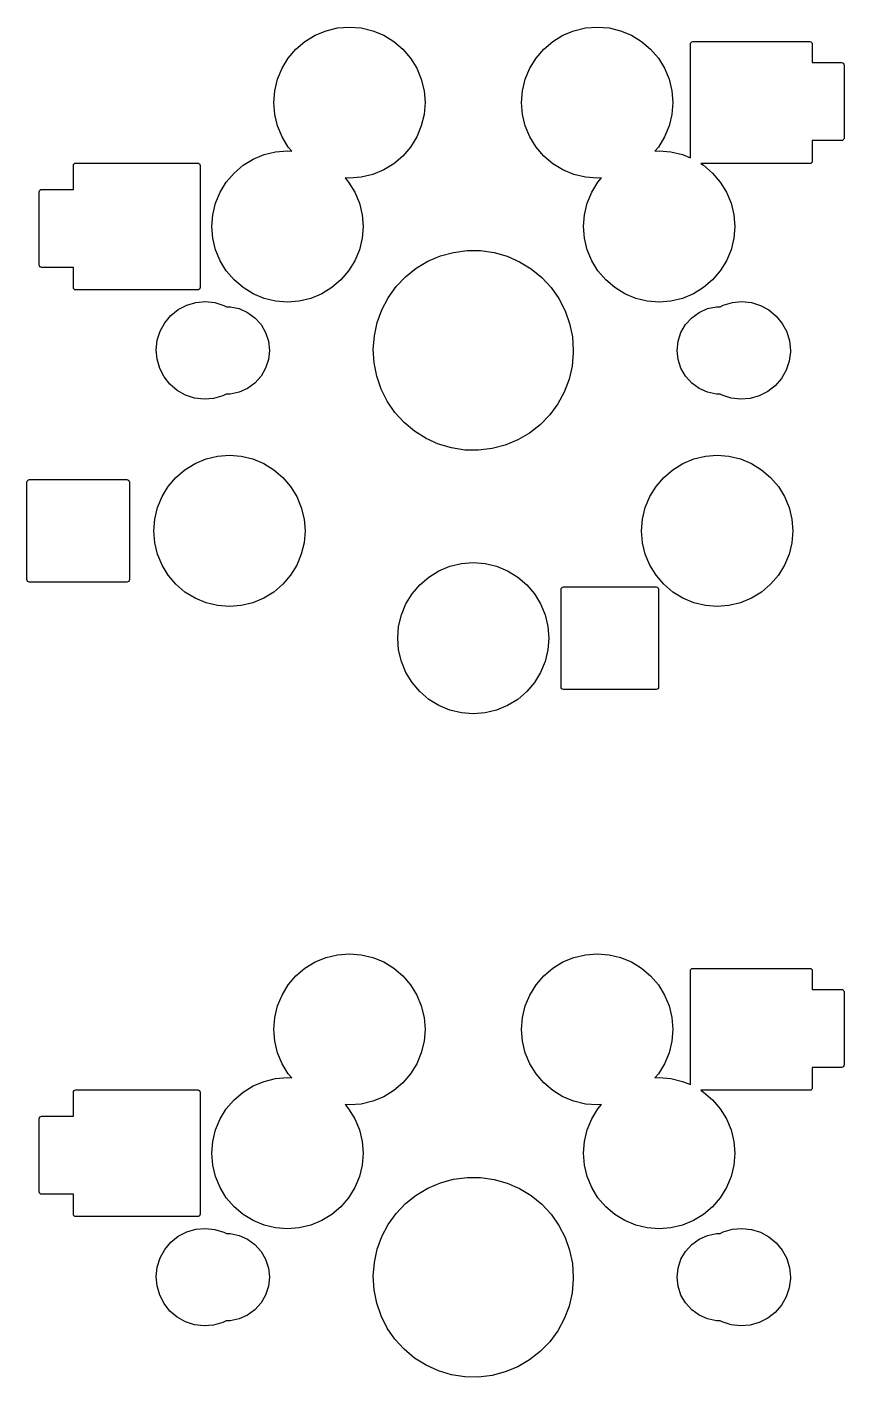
# Model space of a CAD drawing. Extents: x -9 to 141, y -37 to 78.
# Drawn here: x 85.85 to 102.6, y -2.05 to 25.63 of the extents above; entities that cross this region are included whole.
import ezdxf

# ---------------------------------------------------------------- set-up
doc = ezdxf.new("R2010")
doc.units = 0
doc.layers.add('BLACK', color=7, linetype='CONTINUOUS')

msp = doc.modelspace()

# ---------------------------------------------------------------- linework, layer by layer
at = {"layer": 'BLACK', "linetype": 'CONTINUOUS'}
for p, q in [((91.7563, 25.4611), (91.981, 25.5541)), ((91.981, 25.5541), (92.2175, 25.6109)), ((92.2175, 25.6109), (92.46, 25.63)), ((92.46, 25.63), (92.7025, 25.6109)), ((92.7025, 25.6109), (92.939, 25.5541)), ((92.939, 25.5541), (93.1637, 25.4611)), ((96.8363, 25.4611), (97.061, 25.5541)), ((97.061, 25.5541), (97.2975, 25.6109)), ((97.2975, 25.6109), (97.54, 25.63)), ((97.54, 25.63), (97.7825, 25.6109)), ((97.7825, 25.6109), (98.019, 25.5541)), ((98.019, 25.5541), (98.2437, 25.4611)), ((91.364, 25.176), (91.5489, 25.334)), ((91.5489, 25.334), (91.7563, 25.4611)), ((93.1637, 25.4611), (93.3711, 25.334)), ((93.3711, 25.334), (93.556, 25.176)), ((96.444, 25.176), (96.6289, 25.334)), ((96.6289, 25.334), (96.8363, 25.4611)), ((98.2437, 25.4611), (98.4511, 25.334)), ((98.4511, 25.334), (98.636, 25.176)), ((99.45, 25.28), (99.4538, 25.2991)), ((99.45, 22.9474), (99.45, 25.28)), ((99.4538, 25.2991), (99.4646, 25.3154)), ((99.4646, 25.3154), (99.4809, 25.3262)), ((99.4809, 25.3262), (99.5, 25.33)), ((99.5, 25.33), (101.9, 25.33)), ((101.9, 25.33), (101.919, 25.3262)), ((101.919, 25.3262), (101.935, 25.3154)), ((101.935, 25.3154), (101.946, 25.2991)), ((101.946, 25.2991), (101.95, 25.28)), ((101.95, 25.28), (101.95, 24.9)), ((91.0789, 24.7837), (91.206, 24.9911)), ((91.206, 24.9911), (91.364, 25.176)), ((93.556, 25.176), (93.714, 24.9911)), ((93.714, 24.9911), (93.8411, 24.7837)), ((96.1589, 24.7837), (96.286, 24.9911)), ((96.286, 24.9911), (96.444, 25.176)), ((98.636, 25.176), (98.794, 24.9911)), ((98.794, 24.9911), (98.9211, 24.7837)), ((90.9859, 24.559), (91.0789, 24.7837)), ((93.8411, 24.7837), (93.9341, 24.559)), ((96.0659, 24.559), (96.1589, 24.7837)), ((98.9211, 24.7837), (99.0141, 24.559)), ((101.95, 24.9), (102.55, 24.9)), ((102.55, 24.9), (102.569, 24.8962)), ((102.569, 24.8962), (102.585, 24.8854)), ((102.585, 24.8854), (102.596, 24.8691)), ((102.596, 24.8691), (102.6, 24.85)), ((102.6, 24.85), (102.6, 23.35)), ((90.9291, 24.3225), (90.9859, 24.559)), ((93.9341, 24.559), (93.9909, 24.3225)), ((96.0091, 24.3225), (96.0659, 24.559)), ((99.0141, 24.559), (99.0709, 24.3225)), ((90.91, 24.08), (90.9291, 24.3225)), ((90.9291, 23.8375), (90.91, 24.08)), ((93.9909, 24.3225), (94.01, 24.08)), ((94.01, 24.08), (93.9909, 23.8375)), ((95.99, 24.08), (96.0091, 24.3225)), ((96.0091, 23.8375), (95.99, 24.08)), ((99.0709, 24.3225), (99.09, 24.08)), ((99.09, 24.08), (99.0709, 23.8375)), ((90.9859, 23.601), (90.9291, 23.8375)), ((93.9909, 23.8375), (93.9341, 23.601)), ((96.0659, 23.601), (96.0091, 23.8375)), ((99.0709, 23.8375), (99.0141, 23.601)), ((91.0789, 23.3763), (90.9859, 23.601)), ((93.9341, 23.601), (93.8411, 23.3763)), ((96.1589, 23.3763), (96.0659, 23.601)), ((99.0141, 23.601), (98.9211, 23.3763)), ((91.206, 23.1689), (91.0789, 23.3763)), ((93.8411, 23.3763), (93.714, 23.1689)), ((96.286, 23.1689), (96.1589, 23.3763)), ((98.9211, 23.3763), (98.794, 23.1689)), ((102.55, 23.3), (101.95, 23.3)), ((101.95, 23.3), (101.95, 22.88)), ((102.569, 23.3038), (102.55, 23.3)), ((102.585, 23.3146), (102.569, 23.3038)), ((102.596, 23.3309), (102.585, 23.3146)), ((102.6, 23.35), (102.596, 23.3309)), ((90.4863, 22.9211), (90.711, 23.0141)), ((90.711, 23.0141), (90.9475, 23.0709)), ((90.9475, 23.0709), (91.19, 23.09)), ((91.19, 23.09), (91.2794, 23.083)), ((91.2794, 23.083), (91.206, 23.1689)), ((93.556, 22.984), (93.3711, 22.826)), ((93.714, 23.1689), (93.556, 22.984)), ((96.444, 22.984), (96.286, 23.1689)), ((96.6289, 22.826), (96.444, 22.984)), ((98.794, 23.1689), (98.7205, 23.083)), ((98.7205, 23.083), (98.81, 23.09)), ((98.81, 23.09), (99.0525, 23.0709)), ((99.0525, 23.0709), (99.289, 23.0141)), ((99.289, 23.0141), (99.45, 22.9474)), ((86.8, 22.79), (86.8038, 22.8091)), ((86.8, 22.3), (86.8, 22.79)), ((86.8038, 22.8091), (86.8146, 22.8254)), ((86.8146, 22.8254), (86.8309, 22.8362)), ((86.8309, 22.8362), (86.85, 22.84)), ((86.85, 22.84), (89.35, 22.84)), ((89.35, 22.84), (89.3691, 22.8362)), ((89.3691, 22.8362), (89.3854, 22.8254)), ((89.3854, 22.8254), (89.3962, 22.8091)), ((89.3962, 22.8091), (89.4, 22.79)), ((89.4, 22.79), (89.4, 20.29)), ((90.094, 22.636), (90.2789, 22.794)), ((90.2789, 22.794), (90.4863, 22.9211)), ((93.1637, 22.6989), (92.939, 22.6059)), ((93.3711, 22.826), (93.1637, 22.6989)), ((96.8363, 22.6989), (96.6289, 22.826)), ((97.061, 22.6059), (96.8363, 22.6989)), ((101.9, 22.83), (99.6623, 22.83)), ((99.6623, 22.83), (99.7211, 22.794)), ((99.7211, 22.794), (99.906, 22.636)), ((101.919, 22.8338), (101.9, 22.83)), ((101.935, 22.8446), (101.919, 22.8338)), ((101.946, 22.8609), (101.935, 22.8446)), ((101.95, 22.88), (101.946, 22.8609)), ((89.8089, 22.2437), (89.936, 22.4511)), ((89.936, 22.4511), (90.094, 22.636)), ((92.46, 22.53), (92.3705, 22.537)), ((92.3705, 22.537), (92.444, 22.4511)), ((92.444, 22.4511), (92.5711, 22.2437)), ((92.7025, 22.5491), (92.46, 22.53)), ((92.939, 22.6059), (92.7025, 22.5491)), ((97.2975, 22.5491), (97.061, 22.6059)), ((97.54, 22.53), (97.2975, 22.5491)), ((97.4289, 22.2437), (97.556, 22.4511)), ((97.6295, 22.537), (97.54, 22.53)), ((97.556, 22.4511), (97.6295, 22.537)), ((99.906, 22.636), (100.064, 22.4511)), ((100.064, 22.4511), (100.191, 22.2437)), ((86.1, 22.25), (86.1038, 22.2691)), ((86.1, 20.75), (86.1, 22.25)), ((86.1038, 22.2691), (86.1146, 22.2854)), ((86.1146, 22.2854), (86.1309, 22.2962)), ((86.1309, 22.2962), (86.15, 22.3)), ((86.15, 22.3), (86.8, 22.3)), ((89.7159, 22.019), (89.8089, 22.2437)), ((92.5711, 22.2437), (92.6641, 22.019)), ((97.3359, 22.019), (97.4289, 22.2437)), ((100.191, 22.2437), (100.284, 22.019)), ((89.6591, 21.7825), (89.7159, 22.019)), ((92.6641, 22.019), (92.7209, 21.7825)), ((97.2791, 21.7825), (97.3359, 22.019)), ((100.284, 22.019), (100.341, 21.7825)), ((89.64, 21.54), (89.6591, 21.7825)), ((92.7209, 21.7825), (92.74, 21.54)), ((97.26, 21.54), (97.2791, 21.7825)), ((100.341, 21.7825), (100.36, 21.54)), ((89.6591, 21.2975), (89.64, 21.54)), ((92.74, 21.54), (92.7209, 21.2975)), ((97.2791, 21.2975), (97.26, 21.54)), ((100.36, 21.54), (100.341, 21.2975)), ((89.7159, 21.061), (89.6591, 21.2975)), ((89.8089, 20.8363), (89.7159, 21.061)), ((92.6641, 21.061), (92.5711, 20.8363)), ((92.7209, 21.2975), (92.6641, 21.061)), ((94.5948, 21.0096), (94.8713, 21.046)), ((94.8713, 21.046), (95.1501, 21.0445)), ((95.1501, 21.0445), (95.4262, 21.0052)), ((97.3359, 21.061), (97.2791, 21.2975)), ((97.4289, 20.8363), (97.3359, 21.061)), ((100.284, 21.061), (100.191, 20.8363)), ((100.341, 21.2975), (100.284, 21.061)), ((89.936, 20.6289), (89.8089, 20.8363)), ((92.5711, 20.8363), (92.444, 20.6289)), ((93.83, 20.6834), (94.0693, 20.8266)), ((94.0693, 20.8266), (94.3258, 20.936)), ((94.3258, 20.936), (94.5948, 21.0096)), ((95.4262, 21.0052), (95.6944, 20.9288)), ((95.6944, 20.9288), (95.9498, 20.8167)), ((95.9498, 20.8167), (96.1875, 20.671)), ((97.556, 20.6289), (97.4289, 20.8363)), ((100.191, 20.8363), (100.064, 20.6289)), ((86.1038, 20.7309), (86.1, 20.75)), ((86.1146, 20.7146), (86.1038, 20.7309)), ((86.1309, 20.7038), (86.1146, 20.7146)), ((86.15, 20.7), (86.1309, 20.7038)), ((86.8, 20.7), (86.15, 20.7)), ((86.8, 20.29), (86.8, 20.7)), ((90.094, 20.444), (89.936, 20.6289)), ((92.444, 20.6289), (92.286, 20.444)), ((93.4204, 20.3067), (93.6124, 20.509)), ((93.6124, 20.509), (93.83, 20.6834)), ((96.1875, 20.671), (96.4033, 20.4944)), ((96.4033, 20.4944), (96.5931, 20.2901)), ((97.714, 20.444), (97.556, 20.6289)), ((100.064, 20.6289), (99.906, 20.444)), ((86.8038, 20.2709), (86.8, 20.29)), ((86.8146, 20.2546), (86.8038, 20.2709)), ((86.8309, 20.2438), (86.8146, 20.2546)), ((86.85, 20.24), (86.8309, 20.2438)), ((89.35, 20.24), (86.85, 20.24)), ((89.3691, 20.2438), (89.35, 20.24)), ((89.3854, 20.2546), (89.3691, 20.2438)), ((89.3962, 20.2709), (89.3854, 20.2546)), ((89.4, 20.29), (89.3962, 20.2709)), ((90.2789, 20.286), (90.094, 20.444)), ((90.4863, 20.1589), (90.2789, 20.286)), ((92.1011, 20.286), (91.8937, 20.1589)), ((92.286, 20.444), (92.1011, 20.286)), ((93.2577, 20.0803), (93.4204, 20.3067)), ((96.5931, 20.2901), (96.7535, 20.062)), ((97.8989, 20.286), (97.714, 20.444)), ((98.1063, 20.1589), (97.8989, 20.286)), ((99.7211, 20.286), (99.5137, 20.1589)), ((99.906, 20.444), (99.7211, 20.286)), ((89.1254, 19.9272), (89.3126, 19.9823)), ((89.3126, 19.9823), (89.507, 20)), ((89.507, 20), (89.7011, 19.9796)), ((89.7011, 19.9796), (89.8875, 19.9219)), ((90.711, 20.0659), (90.4863, 20.1589)), ((90.9475, 20.0091), (90.711, 20.0659)), ((91.19, 19.99), (90.9475, 20.0091)), ((91.4325, 20.0091), (91.19, 19.99)), ((91.669, 20.0659), (91.4325, 20.0091)), ((91.8937, 20.1589), (91.669, 20.0659)), ((93.1272, 19.8338), (93.2577, 20.0803)), ((96.7535, 20.062), (96.8814, 19.8142)), ((98.331, 20.0659), (98.1063, 20.1589)), ((98.5675, 20.0091), (98.331, 20.0659)), ((98.81, 19.99), (98.5675, 20.0091)), ((99.0525, 20.0091), (98.81, 19.99)), ((99.289, 20.0659), (99.0525, 20.0091)), ((99.5137, 20.1589), (99.289, 20.0659)), ((100.125, 19.9272), (100.313, 19.9823)), ((100.313, 19.9823), (100.507, 20)), ((100.507, 20), (100.701, 19.9796)), ((100.701, 19.9796), (100.888, 19.9219)), ((88.6749, 19.565), (88.8003, 19.7145)), ((88.8003, 19.7145), (88.9524, 19.8368)), ((88.9524, 19.8368), (89.1254, 19.9272)), ((89.8875, 19.9219), (89.9371, 19.8951)), ((89.9371, 19.8951), (90.0141, 19.8951)), ((90.0141, 19.8951), (90.1981, 19.856)), ((90.1981, 19.856), (90.37, 19.7794)), ((90.37, 19.7794), (90.5222, 19.6688)), ((90.5222, 19.6688), (90.6481, 19.529)), ((93.0314, 19.5719), (93.1272, 19.8338)), ((96.8814, 19.8142), (96.9745, 19.5513)), ((99.3519, 19.529), (99.4778, 19.6688)), ((99.4778, 19.6688), (99.63, 19.7794)), ((99.63, 19.7794), (99.8019, 19.856)), ((99.8019, 19.856), (99.9859, 19.8951)), ((99.9859, 19.8951), (100.064, 19.8951)), ((100.064, 19.8951), (100.125, 19.9272)), ((100.888, 19.9219), (101.059, 19.829)), ((101.059, 19.829), (101.21, 19.7046)), ((101.21, 19.7046), (101.333, 19.5534)), ((88.5219, 19.2079), (88.5809, 19.3939)), ((88.5809, 19.3939), (88.6749, 19.565)), ((90.6481, 19.529), (90.7422, 19.3661)), ((92.972, 19.2995), (93.0314, 19.5719)), ((96.9745, 19.5513), (97.031, 19.2782)), ((99.2578, 19.3661), (99.3519, 19.529)), ((101.333, 19.5534), (101.425, 19.3811)), ((101.425, 19.3811), (101.481, 19.1942)), ((88.5001, 19.014), (88.5219, 19.2079)), ((90.7422, 19.3661), (90.8003, 19.1871)), ((90.8003, 19.1871), (90.82, 19)), ((92.9501, 19.0215), (92.972, 19.2995)), ((97.031, 19.2782), (97.05, 19)), ((99.18, 19), (99.1997, 19.1871)), ((99.1997, 19.1871), (99.2578, 19.3661)), ((101.481, 19.1942), (101.5, 19)), ((88.5164, 18.8195), (88.5001, 19.014)), ((90.82, 19), (90.8003, 18.8129)), ((92.9662, 18.7431), (92.9501, 19.0215)), ((97.0495, 18.9571), (97.0248, 18.6793)), ((97.05, 19), (97.0495, 18.9571)), ((99.1997, 18.8129), (99.18, 19)), ((101.5, 18.9721), (101.475, 18.7785)), ((101.5, 19), (101.5, 18.9721)), ((88.5702, 18.6319), (88.5164, 18.8195)), ((88.6594, 18.4583), (88.5702, 18.6319)), ((90.7422, 18.6339), (90.6481, 18.471)), ((90.8003, 18.8129), (90.7422, 18.6339)), ((93.0199, 18.4694), (92.9662, 18.7431)), ((97.0248, 18.6793), (96.9625, 18.4075)), ((99.2578, 18.6339), (99.1997, 18.8129)), ((99.3519, 18.471), (99.2578, 18.6339)), ((101.414, 18.5933), (101.317, 18.4236)), ((101.475, 18.7785), (101.414, 18.5933)), ((88.7807, 18.3053), (88.6594, 18.4583)), ((88.9293, 18.1789), (88.7807, 18.3053)), ((90.5222, 18.3312), (90.37, 18.2206)), ((90.6481, 18.471), (90.5222, 18.3312)), ((93.1102, 18.2056), (93.0199, 18.4694)), ((96.9625, 18.4075), (96.8639, 18.1466)), ((99.4778, 18.3312), (99.3519, 18.471)), ((99.63, 18.2206), (99.4778, 18.3312)), ((101.19, 18.2758), (101.036, 18.1557)), ((101.317, 18.4236), (101.19, 18.2758)), ((89.0997, 18.0836), (88.9293, 18.1789)), ((89.2853, 18.0233), (89.0997, 18.0836)), ((89.4791, 18.0002), (89.2853, 18.0233)), ((89.6736, 18.0152), (89.4791, 18.0002)), ((89.8616, 18.0677), (89.6736, 18.0152)), ((89.9354, 18.1049), (89.8616, 18.0677)), ((90.0141, 18.1049), (89.9354, 18.1049)), ((90.1981, 18.144), (90.0141, 18.1049)), ((90.37, 18.2206), (90.1981, 18.144)), ((93.2355, 17.9565), (93.1102, 18.2056)), ((96.8639, 18.1466), (96.7309, 17.9016)), ((99.8019, 18.144), (99.63, 18.2206)), ((99.9859, 18.1049), (99.8019, 18.144)), ((100.062, 18.1049), (99.9859, 18.1049)), ((100.1, 18.0836), (100.062, 18.1049)), ((100.285, 18.0233), (100.1, 18.0836)), ((100.479, 18.0002), (100.285, 18.0233)), ((100.674, 18.0152), (100.479, 18.0002)), ((100.862, 18.0677), (100.674, 18.0152)), ((101.036, 18.1557), (100.862, 18.0677)), ((93.3934, 17.7266), (93.2355, 17.9565)), ((93.5811, 17.5204), (93.3934, 17.7266)), ((96.7309, 17.9016), (96.5658, 17.6768)), ((93.795, 17.3415), (93.5811, 17.5204)), ((96.3717, 17.4766), (96.1523, 17.3045)), ((96.5658, 17.6768), (96.3717, 17.4766)), ((94.0313, 17.1933), (93.795, 17.3415)), ((94.2854, 17.0786), (94.0313, 17.1933)), ((95.9115, 17.1638), (95.6539, 17.0571)), ((96.1523, 17.3045), (95.9115, 17.1638)), ((94.5528, 16.9994), (94.2854, 17.0786)), ((94.8285, 16.9572), (94.5528, 16.9994)), ((95.1073, 16.9528), (94.8285, 16.9572)), ((95.3841, 16.9863), (95.1073, 16.9528)), ((95.6539, 17.0571), (95.3841, 16.9863)), ((89.0889, 16.554), (89.2963, 16.6811)), ((89.2963, 16.6811), (89.521, 16.7741)), ((89.521, 16.7741), (89.7575, 16.8309)), ((89.7575, 16.8309), (90, 16.85)), ((90, 16.85), (90.2425, 16.8309)), ((90.2425, 16.8309), (90.479, 16.7741)), ((90.479, 16.7741), (90.7037, 16.6811)), ((90.7037, 16.6811), (90.9111, 16.554)), ((99.0889, 16.554), (99.2963, 16.6811)), ((99.2963, 16.6811), (99.521, 16.7741)), ((99.521, 16.7741), (99.7575, 16.8309)), ((99.7575, 16.8309), (100, 16.85)), ((100, 16.85), (100.242, 16.8309)), ((100.242, 16.8309), (100.479, 16.7741)), ((100.479, 16.7741), (100.704, 16.6811)), ((100.704, 16.6811), (100.911, 16.554)), ((85.8538, 16.3191), (85.8646, 16.3354)), ((85.8646, 16.3354), (85.8809, 16.3462)), ((85.8809, 16.3462), (85.9, 16.35)), ((85.9, 16.35), (87.9, 16.35)), ((87.9, 16.35), (87.9191, 16.3462)), ((87.9191, 16.3462), (87.9354, 16.3354)), ((87.9354, 16.3354), (87.9462, 16.3191)), ((88.746, 16.2111), (88.904, 16.396)), ((88.904, 16.396), (89.0889, 16.554)), ((90.9111, 16.554), (91.096, 16.396)), ((91.096, 16.396), (91.254, 16.2111)), ((98.746, 16.2111), (98.904, 16.396)), ((98.904, 16.396), (99.0889, 16.554)), ((100.911, 16.554), (101.096, 16.396)), ((101.096, 16.396), (101.254, 16.2111)), ((85.85, 16.3), (85.8538, 16.3191)), ((85.85, 14.3), (85.85, 16.3)), ((87.9462, 16.3191), (87.95, 16.3)), ((87.95, 16.3), (87.95, 14.3)), ((88.6189, 16.0037), (88.746, 16.2111)), ((91.254, 16.2111), (91.3811, 16.0037)), ((98.6189, 16.0037), (98.746, 16.2111)), ((101.254, 16.2111), (101.381, 16.0037)), ((88.4691, 15.5425), (88.5259, 15.779)), ((88.5259, 15.779), (88.6189, 16.0037)), ((91.3811, 16.0037), (91.4741, 15.779)), ((91.4741, 15.779), (91.5309, 15.5425)), ((98.4691, 15.5425), (98.5259, 15.779)), ((98.5259, 15.779), (98.6189, 16.0037)), ((101.381, 16.0037), (101.474, 15.779)), ((101.474, 15.779), (101.531, 15.5425)), ((88.45, 15.3), (88.4691, 15.5425)), ((91.5309, 15.5425), (91.55, 15.3)), ((98.45, 15.3), (98.4691, 15.5425)), ((101.531, 15.5425), (101.55, 15.3)), ((88.4691, 15.0575), (88.45, 15.3)), ((91.55, 15.3), (91.5309, 15.0575)), ((98.4691, 15.0575), (98.45, 15.3)), ((101.55, 15.3), (101.531, 15.0575)), ((88.5259, 14.821), (88.4691, 15.0575)), ((91.5309, 15.0575), (91.4741, 14.821)), ((98.5259, 14.821), (98.4691, 15.0575)), ((101.531, 15.0575), (101.474, 14.821)), ((88.6189, 14.5963), (88.5259, 14.821)), ((91.4741, 14.821), (91.3811, 14.5963)), ((98.6189, 14.5963), (98.5259, 14.821)), ((101.474, 14.821), (101.381, 14.5963)), ((88.746, 14.3889), (88.6189, 14.5963)), ((91.3811, 14.5963), (91.254, 14.3889)), ((94.0889, 14.354), (94.2963, 14.4811)), ((94.2963, 14.4811), (94.521, 14.5741)), ((94.521, 14.5741), (94.7575, 14.6309)), ((94.7575, 14.6309), (95, 14.65)), ((95, 14.65), (95.2425, 14.6309)), ((95.2425, 14.6309), (95.479, 14.5741)), ((95.479, 14.5741), (95.7037, 14.4811)), ((95.7037, 14.4811), (95.9111, 14.354)), ((98.746, 14.3889), (98.6189, 14.5963)), ((101.381, 14.5963), (101.254, 14.3889)), ((85.8538, 14.2809), (85.85, 14.3)), ((85.8646, 14.2646), (85.8538, 14.2809)), ((85.8809, 14.2538), (85.8646, 14.2646)), ((85.9, 14.25), (85.8809, 14.2538)), ((87.9, 14.25), (85.9, 14.25)), ((87.9191, 14.2538), (87.9, 14.25)), ((87.9354, 14.2646), (87.9191, 14.2538)), ((87.9462, 14.2809), (87.9354, 14.2646)), ((87.95, 14.3), (87.9462, 14.2809)), ((88.904, 14.204), (88.746, 14.3889)), ((89.0889, 14.046), (88.904, 14.204)), ((91.096, 14.204), (90.9111, 14.046)), ((91.254, 14.3889), (91.096, 14.204)), ((93.746, 14.0111), (93.904, 14.196)), ((93.904, 14.196), (94.0889, 14.354)), ((95.9111, 14.354), (96.096, 14.196)), ((96.096, 14.196), (96.254, 14.0111)), ((96.8, 14.1), (96.8038, 14.1191)), ((96.8038, 14.1191), (96.8146, 14.1354)), ((96.8146, 14.1354), (96.8309, 14.1462)), ((96.8309, 14.1462), (96.85, 14.15)), ((96.85, 14.15), (98.75, 14.15)), ((98.904, 14.204), (98.746, 14.3889)), ((98.75, 14.15), (98.7691, 14.1462)), ((98.7691, 14.1462), (98.7854, 14.1354)), ((98.7854, 14.1354), (98.7962, 14.1191)), ((98.7962, 14.1191), (98.8, 14.1)), ((99.0889, 14.046), (98.904, 14.204)), ((101.096, 14.204), (100.911, 14.046)), ((101.254, 14.3889), (101.096, 14.204)), ((89.2963, 13.9189), (89.0889, 14.046)), ((89.521, 13.8259), (89.2963, 13.9189)), ((90.7037, 13.9189), (90.479, 13.8259)), ((90.9111, 14.046), (90.7037, 13.9189)), ((93.6189, 13.8037), (93.746, 14.0111)), ((96.254, 14.0111), (96.3811, 13.8037)), ((96.8, 12.1), (96.8, 14.1)), ((98.8, 14.1), (98.8, 12.1)), ((99.2963, 13.9189), (99.0889, 14.046)), ((99.521, 13.8259), (99.2963, 13.9189)), ((100.704, 13.9189), (100.479, 13.8259)), ((100.911, 14.046), (100.704, 13.9189)), ((89.7575, 13.7691), (89.521, 13.8259)), ((90, 13.75), (89.7575, 13.7691)), ((90.2425, 13.7691), (90, 13.75)), ((90.479, 13.8259), (90.2425, 13.7691)), ((93.4691, 13.3425), (93.5259, 13.579)), ((93.5259, 13.579), (93.6189, 13.8037)), ((96.3811, 13.8037), (96.4741, 13.579)), ((96.4741, 13.579), (96.5309, 13.3425)), ((99.7575, 13.7691), (99.521, 13.8259)), ((100, 13.75), (99.7575, 13.7691)), ((100.242, 13.7691), (100, 13.75)), ((100.479, 13.8259), (100.242, 13.7691)), ((93.45, 13.1), (93.4691, 13.3425)), ((96.5309, 13.3425), (96.55, 13.1)), ((93.4691, 12.8575), (93.45, 13.1)), ((96.55, 13.1), (96.5309, 12.8575)), ((93.5259, 12.621), (93.4691, 12.8575)), ((96.5309, 12.8575), (96.4741, 12.621)), ((93.6189, 12.3963), (93.5259, 12.621)), ((96.4741, 12.621), (96.3811, 12.3963)), ((93.746, 12.1889), (93.6189, 12.3963)), ((93.904, 12.004), (93.746, 12.1889)), ((96.254, 12.1889), (96.096, 12.004)), ((96.3811, 12.3963), (96.254, 12.1889)), ((94.0889, 11.846), (93.904, 12.004)), ((96.096, 12.004), (95.9111, 11.846)), ((96.8038, 12.0809), (96.8, 12.1)), ((96.8146, 12.0646), (96.8038, 12.0809)), ((96.8309, 12.0538), (96.8146, 12.0646)), ((96.85, 12.05), (96.8309, 12.0538)), ((98.75, 12.05), (96.85, 12.05)), ((98.7691, 12.0538), (98.75, 12.05)), ((98.7854, 12.0646), (98.7691, 12.0538)), ((98.7962, 12.0809), (98.7854, 12.0646)), ((98.8, 12.1), (98.7962, 12.0809)), ((94.2963, 11.7189), (94.0889, 11.846)), ((94.521, 11.6259), (94.2963, 11.7189)), ((94.7575, 11.5691), (94.521, 11.6259)), ((95.479, 11.6259), (95.2425, 11.5691)), ((95.7037, 11.7189), (95.479, 11.6259)), ((95.9111, 11.846), (95.7037, 11.7189)), ((95, 11.55), (94.7575, 11.5691)), ((95.2425, 11.5691), (95, 11.55)), ((91.5489, 6.33398), (91.7563, 6.46106)), ((91.7563, 6.46106), (91.981, 6.55414)), ((91.981, 6.55414), (92.2175, 6.61092)), ((92.2175, 6.61092), (92.46, 6.63)), ((92.46, 6.63), (92.7025, 6.61092)), ((92.7025, 6.61092), (92.939, 6.55414)), ((92.939, 6.55414), (93.1637, 6.46106)), ((93.1637, 6.46106), (93.3711, 6.33398)), ((96.6289, 6.33398), (96.8363, 6.46106)), ((96.8363, 6.46106), (97.061, 6.55414)), ((97.061, 6.55414), (97.2975, 6.61092)), ((97.2975, 6.61092), (97.54, 6.63)), ((97.54, 6.63), (97.7825, 6.61092)), ((97.7825, 6.61092), (98.019, 6.55414)), ((98.019, 6.55414), (98.2437, 6.46106)), ((98.2437, 6.46106), (98.4511, 6.33398)), ((91.206, 5.99107), (91.364, 6.17602)), ((91.364, 6.17602), (91.5489, 6.33398)), ((93.3711, 6.33398), (93.556, 6.17602)), ((93.556, 6.17602), (93.714, 5.99107)), ((96.286, 5.99107), (96.444, 6.17602)), ((96.444, 6.17602), (96.6289, 6.33398)), ((98.4511, 6.33398), (98.636, 6.17602)), ((98.636, 6.17602), (98.794, 5.99107)), ((99.45, 6.28), (99.4538, 6.29913)), ((99.45, 3.94744), (99.45, 6.28)), ((99.4538, 6.29913), (99.4646, 6.31535)), ((99.4646, 6.31535), (99.4809, 6.32619)), ((99.4809, 6.32619), (99.5, 6.33)), ((99.5, 6.33), (101.9, 6.33)), ((101.9, 6.33), (101.919, 6.32619)), ((101.919, 6.32619), (101.935, 6.31535)), ((101.935, 6.31535), (101.946, 6.29913)), ((101.946, 6.29913), (101.95, 6.28)), ((101.95, 6.28), (101.95, 5.9)), ((91.0789, 5.78368), (91.206, 5.99107)), ((93.714, 5.99107), (93.8411, 5.78368)), ((96.1589, 5.78368), (96.286, 5.99107)), ((98.794, 5.99107), (98.9211, 5.78368)), ((101.95, 5.9), (102.55, 5.9)), ((102.55, 5.9), (102.569, 5.89619)), ((102.569, 5.89619), (102.585, 5.88535)), ((102.585, 5.88535), (102.596, 5.86913)), ((102.596, 5.86913), (102.6, 5.85)), ((102.6, 5.85), (102.6, 4.35)), ((90.9291, 5.32247), (90.9859, 5.55898)), ((90.9859, 5.55898), (91.0789, 5.78368)), ((93.8411, 5.78368), (93.9341, 5.55898)), ((93.9341, 5.55898), (93.9909, 5.32247)), ((96.0091, 5.32247), (96.0659, 5.55898)), ((96.0659, 5.55898), (96.1589, 5.78368)), ((98.9211, 5.78368), (99.0141, 5.55898)), ((99.0141, 5.55898), (99.0709, 5.32247)), ((90.91, 5.08), (90.9291, 5.32247)), ((93.9909, 5.32247), (94.01, 5.08)), ((95.99, 5.08), (96.0091, 5.32247)), ((99.0709, 5.32247), (99.09, 5.08)), ((90.9291, 4.83753), (90.91, 5.08)), ((94.01, 5.08), (93.9909, 4.83753)), ((96.0091, 4.83753), (95.99, 5.08)), ((99.09, 5.08), (99.0709, 4.83753)), ((90.9859, 4.60102), (90.9291, 4.83753)), ((93.9909, 4.83753), (93.9341, 4.60102)), ((96.0659, 4.60102), (96.0091, 4.83753)), ((99.0709, 4.83753), (99.0141, 4.60102)), ((91.0789, 4.37631), (90.9859, 4.60102)), ((93.9341, 4.60102), (93.8411, 4.37631)), ((96.1589, 4.37631), (96.0659, 4.60102)), ((99.0141, 4.60102), (98.9211, 4.37631)), ((91.206, 4.16893), (91.0789, 4.37631)), ((91.2794, 4.08296), (91.206, 4.16893)), ((93.714, 4.16893), (93.556, 3.98398)), ((93.8411, 4.37631), (93.714, 4.16893)), ((96.286, 4.16893), (96.1589, 4.37631)), ((96.444, 3.98398), (96.286, 4.16893)), ((98.794, 4.16893), (98.7205, 4.08296)), ((98.9211, 4.37631), (98.794, 4.16893)), ((102.55, 4.3), (101.95, 4.3)), ((101.95, 4.3), (101.95, 3.88)), ((102.569, 4.30381), (102.55, 4.3)), ((102.585, 4.31464), (102.569, 4.30381)), ((102.596, 4.33087), (102.585, 4.31464)), ((102.6, 4.35), (102.596, 4.33087)), ((90.2789, 3.79398), (90.4863, 3.92106)), ((90.4863, 3.92106), (90.711, 4.01414)), ((90.711, 4.01414), (90.9475, 4.07092)), ((90.9475, 4.07092), (91.19, 4.09)), ((91.19, 4.09), (91.2794, 4.08296)), ((93.556, 3.98398), (93.3711, 3.82602)), ((96.6289, 3.82602), (96.444, 3.98398)), ((98.7205, 4.08296), (98.81, 4.09)), ((98.81, 4.09), (99.0525, 4.07092)), ((99.0525, 4.07092), (99.289, 4.01414)), ((99.289, 4.01414), (99.45, 3.94744)), ((101.95, 3.88), (101.946, 3.86087)), ((86.8, 3.79), (86.8038, 3.80913)), ((86.8, 3.3), (86.8, 3.79)), ((86.8038, 3.80913), (86.8146, 3.82535)), ((86.8146, 3.82535), (86.8309, 3.83619)), ((86.8309, 3.83619), (86.85, 3.84)), ((86.85, 3.84), (89.35, 3.84)), ((89.35, 3.84), (89.3691, 3.83619)), ((89.3691, 3.83619), (89.3854, 3.82535)), ((89.3854, 3.82535), (89.3962, 3.80913)), ((89.3962, 3.80913), (89.4, 3.79)), ((89.4, 3.79), (89.4, 1.29)), ((89.936, 3.45107), (90.094, 3.63602)), ((90.094, 3.63602), (90.2789, 3.79398)), ((92.939, 3.60586), (92.7025, 3.54908)), ((93.1637, 3.69894), (92.939, 3.60586)), ((93.3711, 3.82602), (93.1637, 3.69894)), ((96.8363, 3.69894), (96.6289, 3.82602)), ((97.061, 3.60586), (96.8363, 3.69894)), ((97.2975, 3.54908), (97.061, 3.60586)), ((101.9, 3.83), (99.6623, 3.83)), ((99.6623, 3.83), (99.7211, 3.79398)), ((99.7211, 3.79398), (99.906, 3.63602)), ((99.906, 3.63602), (100.064, 3.45107)), ((101.919, 3.83381), (101.9, 3.83)), ((101.935, 3.84464), (101.919, 3.83381)), ((101.946, 3.86087), (101.935, 3.84464)), ((89.8089, 3.24369), (89.936, 3.45107)), ((92.46, 3.53), (92.3705, 3.53704)), ((92.3705, 3.53704), (92.444, 3.45107)), ((92.444, 3.45107), (92.5711, 3.24369)), ((92.7025, 3.54908), (92.46, 3.53)), ((97.54, 3.53), (97.2975, 3.54908)), ((97.4289, 3.24368), (97.556, 3.45107)), ((97.6295, 3.53704), (97.54, 3.53)), ((97.556, 3.45107), (97.6295, 3.53704)), ((100.064, 3.45107), (100.191, 3.24368)), ((86.1, 3.25), (86.1038, 3.26913)), ((86.1, 1.75), (86.1, 3.25)), ((86.1038, 3.26913), (86.1146, 3.28536)), ((86.1146, 3.28536), (86.1309, 3.29619)), ((86.1309, 3.29619), (86.15, 3.3)), ((86.15, 3.3), (86.8, 3.3)), ((89.7159, 3.01898), (89.8089, 3.24369)), ((92.5711, 3.24369), (92.6641, 3.01898)), ((97.3359, 3.01898), (97.4289, 3.24368)), ((100.191, 3.24368), (100.284, 3.01898)), ((89.64, 2.54), (89.6591, 2.78247)), ((89.6591, 2.78247), (89.7159, 3.01898)), ((92.6641, 3.01898), (92.7209, 2.78247)), ((92.7209, 2.78247), (92.74, 2.54)), ((97.26, 2.54), (97.2791, 2.78247)), ((97.2791, 2.78247), (97.3359, 3.01898)), ((100.284, 3.01898), (100.341, 2.78247)), ((100.341, 2.78247), (100.36, 2.54)), ((89.6591, 2.29753), (89.64, 2.54)), ((92.74, 2.54), (92.7209, 2.29753)), ((97.2791, 2.29753), (97.26, 2.54)), ((100.36, 2.54), (100.341, 2.29753)), ((89.7159, 2.06102), (89.6591, 2.29753)), ((92.7209, 2.29753), (92.6641, 2.06102)), ((97.3359, 2.06102), (97.2791, 2.29753)), ((100.341, 2.29753), (100.284, 2.06102)), ((89.8089, 1.83632), (89.7159, 2.06102)), ((92.6641, 2.06102), (92.5711, 1.83632)), ((94.3258, 1.93597), (94.5948, 2.00956)), ((94.5948, 2.00956), (94.8713, 2.04595)), ((94.8713, 2.04595), (95.1501, 2.04449)), ((95.1501, 2.04449), (95.4262, 2.0052)), ((95.4262, 2.0052), (95.6944, 1.92881)), ((97.4289, 1.83631), (97.3359, 2.06102)), ((100.284, 2.06102), (100.191, 1.83631)), ((86.1038, 1.73087), (86.1, 1.75)), ((86.1146, 1.71464), (86.1038, 1.73087)), ((86.1309, 1.70381), (86.1146, 1.71464)), ((86.15, 1.7), (86.1309, 1.70381)), ((86.8, 1.7), (86.15, 1.7)), ((86.8, 1.29), (86.8, 1.7)), ((89.936, 1.62893), (89.8089, 1.83632)), ((92.5711, 1.83632), (92.444, 1.62893)), ((93.6124, 1.509), (93.83, 1.68336)), ((93.83, 1.68336), (94.0693, 1.82656)), ((94.0693, 1.82656), (94.3258, 1.93597)), ((95.6944, 1.92881), (95.9498, 1.81672)), ((95.9498, 1.81672), (96.1875, 1.67101)), ((96.1875, 1.67101), (96.4033, 1.49439)), ((97.556, 1.62893), (97.4289, 1.83631)), ((100.191, 1.83631), (100.064, 1.62893)), ((90.094, 1.44398), (89.936, 1.62893)), ((90.2789, 1.28602), (90.094, 1.44398)), ((92.286, 1.44398), (92.1011, 1.28602)), ((92.444, 1.62893), (92.286, 1.44398)), ((93.4204, 1.30672), (93.6124, 1.509)), ((96.4033, 1.49439), (96.5931, 1.29011)), ((97.714, 1.44398), (97.556, 1.62893)), ((97.8989, 1.28602), (97.714, 1.44398)), ((99.906, 1.44398), (99.7211, 1.28602)), ((100.064, 1.62893), (99.906, 1.44398)), ((86.8038, 1.27087), (86.8, 1.29)), ((86.8146, 1.25465), (86.8038, 1.27087)), ((86.8309, 1.24381), (86.8146, 1.25465)), ((86.85, 1.24), (86.8309, 1.24381)), ((89.35, 1.24), (86.85, 1.24)), ((89.3691, 1.24381), (89.35, 1.24)), ((89.3854, 1.25465), (89.3691, 1.24381)), ((89.3962, 1.27087), (89.3854, 1.25465)), ((89.4, 1.29), (89.3962, 1.27087)), ((90.4863, 1.15894), (90.2789, 1.28602)), ((90.711, 1.06586), (90.4863, 1.15894)), ((91.8937, 1.15894), (91.669, 1.06586)), ((92.1011, 1.28602), (91.8937, 1.15894)), ((93.2577, 1.08026), (93.4204, 1.30672)), ((96.5931, 1.29011), (96.7535, 1.06195)), ((98.1063, 1.15894), (97.8989, 1.28602)), ((98.331, 1.06586), (98.1063, 1.15894)), ((99.5137, 1.15894), (99.289, 1.06586)), ((99.7211, 1.28602), (99.5137, 1.15894)), ((88.8003, 0.71447), (88.9524, 0.83676)), ((88.9524, 0.83676), (89.1254, 0.92718)), ((89.1254, 0.92718), (89.3126, 0.98229)), ((89.3126, 0.98229), (89.507, 0.99998)), ((89.507, 0.99998), (89.7011, 0.97957)), ((89.7011, 0.97957), (89.8875, 0.92186)), ((89.8875, 0.92186), (89.9371, 0.89507)), ((89.9371, 0.89507), (90.0141, 0.89507)), ((90.0141, 0.89507), (90.1981, 0.85595)), ((90.1981, 0.85595), (90.37, 0.77942)), ((90.9475, 1.00908), (90.711, 1.06586)), ((91.19, 0.99), (90.9475, 1.00908)), ((91.4325, 1.00908), (91.19, 0.99)), ((91.669, 1.06586), (91.4325, 1.00908)), ((93.0314, 0.57193), (93.1272, 0.83381)), ((93.1272, 0.83381), (93.2577, 1.08026)), ((96.7535, 1.06195), (96.8814, 0.81415)), ((98.5675, 1.00908), (98.331, 1.06586)), ((98.81, 0.99), (98.5675, 1.00908)), ((99.0525, 1.00908), (98.81, 0.99)), ((99.289, 1.06586), (99.0525, 1.00908)), ((99.63, 0.77942), (99.8019, 0.85595)), ((99.8019, 0.85595), (99.9859, 0.89507)), ((99.9859, 0.89507), (100.064, 0.89507)), ((100.064, 0.89507), (100.125, 0.92718)), ((100.125, 0.92718), (100.313, 0.98229)), ((100.313, 0.98229), (100.507, 0.99998)), ((100.507, 0.99998), (100.701, 0.97957)), ((100.701, 0.97957), (100.888, 0.92186)), ((100.888, 0.92186), (101.059, 0.82904)), ((88.5809, 0.39394), (88.6749, 0.56497)), ((88.6749, 0.56497), (88.8003, 0.71447)), ((90.37, 0.77942), (90.5222, 0.66883)), ((90.5222, 0.66883), (90.6481, 0.52901)), ((92.972, 0.29947), (93.0314, 0.57193)), ((96.8814, 0.81415), (96.9745, 0.55129)), ((99.3519, 0.52901), (99.4778, 0.66883)), ((99.4778, 0.66883), (99.63, 0.77942)), ((101.059, 0.82904), (101.21, 0.70463)), ((101.21, 0.70463), (101.333, 0.55339)), ((88.5219, 0.20791), (88.5809, 0.39394)), ((90.6481, 0.52901), (90.7422, 0.36606)), ((90.7422, 0.36606), (90.8003, 0.18712)), ((92.9501, 0.02147), (92.972, 0.29947)), ((96.9745, 0.55129), (97.031, 0.27822)), ((97.031, 0.27822), (97.05, 0)), ((99.1997, 0.18712), (99.2578, 0.36606)), ((99.2578, 0.36606), (99.3519, 0.52901)), ((101.333, 0.55339), (101.425, 0.38107)), ((101.425, 0.38107), (101.481, 0.19423)), ((88.5001, 0.01396), (88.5219, 0.20791)), ((88.5164, -0.18052), (88.5001, 0.01396)), ((90.8003, 0.18712), (90.82, 0)), ((90.82, 0), (90.8003, -0.18712)), ((92.9662, -0.25693), (92.9501, 0.02147)), ((97.05, 0), (97.0495, -0.04293)), ((99.18, 0), (99.1997, 0.18712)), ((99.1997, -0.18712), (99.18, 0)), ((101.481, 0.19423), (101.5, 0)), ((101.5, 0), (101.5, -0.02792)), ((88.5702, -0.36812), (88.5164, -0.18052)), ((90.8003, -0.18712), (90.7422, -0.36606)), ((93.0199, -0.53058), (92.9662, -0.25693)), ((97.0495, -0.04293), (97.0248, -0.32069)), ((99.2578, -0.36606), (99.1997, -0.18712)), ((101.475, -0.22155), (101.414, -0.40674)), ((101.5, -0.02792), (101.475, -0.22155)), ((88.6594, -0.54171), (88.5702, -0.36812)), ((88.7807, -0.69466), (88.6594, -0.54171)), ((90.6481, -0.52901), (90.5222, -0.66883)), ((90.7422, -0.36606), (90.6481, -0.52901)), ((93.1102, -0.79441), (93.0199, -0.53058)), ((97.0248, -0.32069), (96.9625, -0.59252)), ((99.3519, -0.52901), (99.2578, -0.36606)), ((99.4778, -0.66883), (99.3519, -0.52901)), ((101.414, -0.40674), (101.317, -0.57643)), ((88.9293, -0.82115), (88.7807, -0.69466)), ((89.0997, -0.91636), (88.9293, -0.82115)), ((90.37, -0.77942), (90.1981, -0.85595)), ((90.5222, -0.66883), (90.37, -0.77942)), ((93.2355, -1.04353), (93.1102, -0.79441)), ((96.9625, -0.59252), (96.8639, -0.85338)), ((99.63, -0.77942), (99.4778, -0.66883)), ((99.8019, -0.85595), (99.63, -0.77942)), ((101.19, -0.72417), (101.036, -0.84433)), ((101.317, -0.57643), (101.19, -0.72417)), ((89.2853, -0.97667), (89.0997, -0.91636)), ((89.4791, -0.99978), (89.2853, -0.97667)), ((89.6736, -0.98481), (89.4791, -0.99978)), ((89.8616, -0.93232), (89.6736, -0.98481)), ((89.9354, -0.89507), (89.8616, -0.93232)), ((90.0141, -0.89507), (89.9354, -0.89507)), ((90.1981, -0.85595), (90.0141, -0.89507)), ((93.3934, -1.27335), (93.2355, -1.04353)), ((96.7309, -1.09844), (96.5658, -1.32319)), ((96.8639, -0.85338), (96.7309, -1.09844)), ((99.9859, -0.89507), (99.8019, -0.85595)), ((100.062, -0.89507), (99.9859, -0.89507)), ((100.1, -0.91636), (100.062, -0.89507)), ((100.285, -0.97667), (100.1, -0.91636)), ((100.479, -0.99978), (100.285, -0.97667)), ((100.674, -0.98481), (100.479, -0.99978)), ((100.862, -0.93232), (100.674, -0.98481)), ((101.036, -0.84433), (100.862, -0.93232)), ((93.5811, -1.47961), (93.3934, -1.27335)), ((96.5658, -1.32319), (96.3717, -1.52345)), ((93.795, -1.65848), (93.5811, -1.47961)), ((94.0313, -1.80667), (93.795, -1.65848)), ((96.3717, -1.52345), (96.1523, -1.69551)), ((94.2854, -1.92143), (94.0313, -1.80667)), ((94.5528, -2.00063), (94.2854, -1.92143)), ((95.9115, -1.83621), (95.6539, -1.94293)), ((96.1523, -1.69551), (95.9115, -1.83621)), ((94.8285, -2.04281), (94.5528, -2.00063)), ((95.1073, -2.04719), (94.8285, -2.04281)), ((95.3841, -2.01369), (95.1073, -2.04719)), ((95.6539, -1.94293), (95.3841, -2.01369))]:
    msp.add_line(p, q, dxfattribs=at)

doc.saveas('drawing.dxf')
